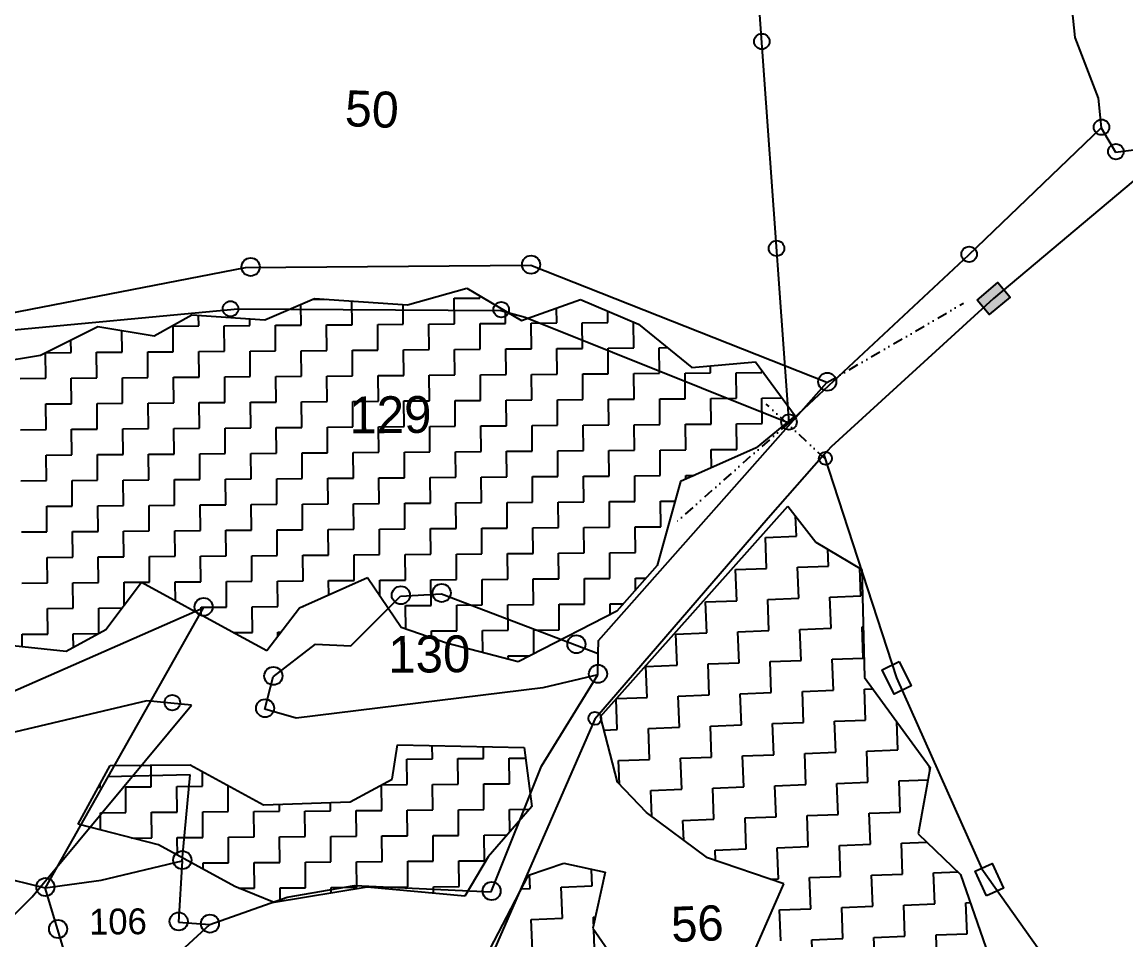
# Model space of a CAD drawing. Header units: metres. Extents: x 291285 to 296393, y 1982985 to 1990470.
# Drawn here: x 291819 to 292366, y 1987202 to 1987657 of the extents above; entities that cross this region are included whole.
import ezdxf

# ---------------------------------------------------------------- set-up
doc = ezdxf.new("R2010")
doc.units = ezdxf.units.M
doc.linetypes.add('DIVIDE', pattern=[1.25, 0.5, -0.25, 0, -0.25, 0, -0.25])
for name, color, linetype in [('POLY_HATCH', 12, 'Continuous'), ('POLY_PARCEL', 6, 'Continuous'), ('SYM_STONE', 1, 'Continuous'), ('TEXT_PARCEL', 7, 'Continuous'), ('V_BOUND_LINE', 7, 'Continuous'), ('V_DIVIDE_LINE', 7, 'DIVIDE')]:
    doc.layers.add(name, color=color, linetype=linetype)
doc.styles.add('TEXT_MAP', font='')
doc.styles.get('TEXT_MAP').set_extended_font_data('Kruti Dev 050')

msp = doc.modelspace()

# ---------------------------------------------------------------- hatches: boundary and pattern name
msp.add_hatch(color=256).paths.add_polyline_path([(292308.87, 1987520.99), (292302.86, 1987528.14), (292292.53, 1987519.45), (292298.54, 1987512.3)])

# ---------------------------------------------------------------- linework, layer by layer
for points in [[(292292.53, 1987519.45), (292302.86, 1987528.14), (292308.87, 1987520.99), (292298.54, 1987512.3)], [(292253.82, 1987340.39), (292259.82, 1987328.29), (292251.46, 1987324.14), (292245.46, 1987336.23)], [(292297.2, 1987224.07), (292291.51, 1987236.31), (292299.98, 1987240.25), (292305.67, 1987228.01)]]:
    msp.add_lwpolyline(points, close=True)
at = {"layer": 'POLY_HATCH'}
for p, q in [((292010.19, 1987517.22), (292039.47, 1987525.46)), ((292039.47, 1987525.46), (292066.66, 1987509.3)), ((291939.36, 1987509.79), (291964.05, 1987520.27)), ((291964.05, 1987520.27), (292010.19, 1987517.22)), ((292066.66, 1987509.3), (292095.92, 1987519.83)), ((292095.92, 1987519.83), (292124.6, 1987507.49)), ((291884.54, 1987501.72), (291903.13, 1987512.16)), ((291903.13, 1987512.16), (291939.36, 1987509.79)), ((291828.21, 1987492.12), (291856.68, 1987506.44)), ((291856.68, 1987506.44), (291884.54, 1987501.72)), ((292124.6, 1987507.49), (292151.08, 1987486)), ((291795.1, 1987486.9), (291828.21, 1987492.12)), ((292151.08, 1987486), (292182.69, 1987488.92)), ((292182.69, 1987488.92), (292202.35, 1987462.05)), ((292202.35, 1987462.05), (292183.04, 1987446.27)), ((292183.04, 1987446.27), (292145.44, 1987429.59)), ((292145.44, 1987429.59), (292133.97, 1987387.98)), ((292105.79, 1987312.97), (292198.75, 1987417.34)), ((292198.75, 1987417.34), (292212.54, 1987399.54)), ((292212.54, 1987399.54), (292235.33, 1987386.01)), ((292133.97, 1987387.98), (292113.95, 1987365.35)), ((292235.33, 1987386.01), (292236.73, 1987332.39)), ((291878.3, 1987379.42), (291860.58, 1987356.05)), ((291923.09, 1987355.03), (291878.3, 1987379.42)), ((291990.33, 1987381.86), (291956.53, 1987366.73)), ((292006.92, 1987357.24), (291990.33, 1987381.86)), ((291956.53, 1987366.73), (291940.32, 1987345.65)), ((292113.95, 1987365.35), (292064.99, 1987340.2)), ((291860.58, 1987356.05), (291840.85, 1987345.22)), ((292029.47, 1987349.43), (292006.92, 1987357.24)), ((291940.32, 1987345.65), (291923.09, 1987355.03)), ((291840.85, 1987345.22), (291808.04, 1987348.76)), ((292064.99, 1987340.2), (292029.47, 1987349.43)), ((292236.73, 1987332.39), (292269.23, 1987287.81)), ((292114.24, 1987280.56), (292105.79, 1987312.97)), ((292002.6, 1987281.91), (292005.12, 1987299.06)), ((292005.12, 1987299.06), (292068.02, 1987297.67)), ((292068.02, 1987297.67), (292071.69, 1987268.38)), ((291846.9, 1987259.69), (291862.67, 1987288.76)), ((291862.67, 1987288.76), (291902.3, 1987289.08)), ((291902.3, 1987289.08), (291938.67, 1987269.2)), ((292269.23, 1987287.81), (292263.29, 1987254.85)), ((291981.73, 1987270.69), (292002.6, 1987281.91)), ((292128.58, 1987265.4), (292114.24, 1987280.56)), ((291938.67, 1987269.2), (291981.73, 1987270.69)), ((292071.69, 1987268.38), (292050.17, 1987243.45)), ((292158.92, 1987242.99), (292128.58, 1987265.4)), ((291886.62, 1987249.35), (291846.9, 1987259.69)), ((292263.29, 1987254.85), (292284.37, 1987234.71)), ((291924.52, 1987228.71), (291886.62, 1987249.35)), ((292050.17, 1987243.45), (292038.51, 1987223.93)), ((292196.76, 1987230.04), (292158.92, 1987242.99)), ((292070.16, 1987234.35), (292087.62, 1987240.26)), ((292087.62, 1987240.26), (292108.1, 1987235.81)), ((292108.1, 1987235.81), (292101.95, 1987208.08)), ((292046.35, 1987188.92), (292070.16, 1987234.35)), ((292176.88, 1987184.76), (292196.76, 1987230.04)), ((292284.37, 1987234.71), (292296.89, 1987198.53)), ((291944.02, 1987220.87), (291924.52, 1987228.71)), ((291990.07, 1987228.49), (291944.02, 1987220.87)), ((292038.51, 1987223.93), (291990.07, 1987228.49)), ((292101.95, 1987208.08), (292120.67, 1987181.3))]:
    msp.add_line(p, q, dxfattribs=at)
at = {"layer": 'POLY_HATCH', "linetype": 'Continuous'}
for p, q in [((291963.01, 1987519.83), (291969.85, 1987519.89)), ((292033.3, 1987520.41), (292045.98, 1987520.51)), ((292033.4, 1987507.73), (292033.3, 1987520.41)), ((292045.98, 1987520.51), (292045.97, 1987521.59)), ((291957.33, 1987507.1), (291957.24, 1987517.38)), ((291982.68, 1987507.31), (291982.59, 1987519.04)), ((292008.04, 1987507.52), (292007.96, 1987517.37)), ((292058.76, 1987507.93), (292058.71, 1987514.02)), ((292084.12, 1987508.14), (292084.06, 1987515.56)), ((292109.48, 1987508.35), (292109.43, 1987514.01)), ((291906.61, 1987506.69), (291906.56, 1987511.93)), ((291931.97, 1987506.9), (291931.94, 1987510.27)), ((292122.16, 1987508.45), (292122.37, 1987508.45)), ((292122.26, 1987495.77), (292122.16, 1987508.45)), ((291868.67, 1987493.7), (291868.58, 1987504.43)), ((291893.93, 1987506.59), (291906.61, 1987506.69)), ((291894.03, 1987493.91), (291893.93, 1987506.59)), ((291919.29, 1987506.79), (291931.97, 1987506.9)), ((291919.39, 1987494.11), (291919.29, 1987506.79)), ((291944.65, 1987507), (291957.33, 1987507.1)), ((291944.75, 1987494.32), (291944.65, 1987507)), ((291970.01, 1987507.21), (291982.68, 1987507.31)), ((291970.11, 1987494.53), (291970.01, 1987507.21)), ((291995.36, 1987507.41), (292008.04, 1987507.52)), ((291995.47, 1987494.74), (291995.36, 1987507.41)), ((292020.72, 1987507.62), (292033.4, 1987507.73)), ((292020.83, 1987494.94), (292020.72, 1987507.62)), ((292046.08, 1987507.83), (292058.76, 1987507.93)), ((292046.19, 1987495.15), (292046.08, 1987507.83)), ((292071.44, 1987508.04), (292084.12, 1987508.14)), ((292071.55, 1987495.36), (292071.44, 1987508.04)), ((292096.8, 1987508.24), (292109.48, 1987508.35)), ((292096.9, 1987495.56), (292096.8, 1987508.24)), ((291843.31, 1987493.49), (291843.26, 1987499.69)), ((291830.74, 1987480.71), (291830.63, 1987493.34)), ((291830.73, 1987493.39), (291843.31, 1987493.49)), ((291855.99, 1987493.6), (291868.67, 1987493.7)), ((291856.1, 1987480.92), (291855.99, 1987493.6)), ((291881.35, 1987493.8), (291894.03, 1987493.91)), ((291881.46, 1987481.12), (291881.35, 1987493.8)), ((291906.71, 1987494.01), (291919.39, 1987494.11)), ((291906.81, 1987481.33), (291906.71, 1987494.01)), ((291932.07, 1987494.22), (291944.75, 1987494.32)), ((291932.17, 1987481.54), (291932.07, 1987494.22)), ((291957.43, 1987494.42), (291970.11, 1987494.53)), ((291957.53, 1987481.74), (291957.43, 1987494.42)), ((291982.79, 1987494.63), (291995.47, 1987494.74)), ((291982.89, 1987481.95), (291982.79, 1987494.63)), ((292008.15, 1987494.84), (292020.83, 1987494.94)), ((292008.25, 1987482.16), (292008.15, 1987494.84)), ((292033.51, 1987495.05), (292046.19, 1987495.15)), ((292033.61, 1987482.37), (292033.51, 1987495.05)), ((292058.87, 1987495.25), (292071.55, 1987495.36)), ((292058.97, 1987482.57), (292058.87, 1987495.25)), ((292084.23, 1987495.46), (292096.9, 1987495.56)), ((292084.33, 1987482.78), (292084.23, 1987495.46)), ((292109.58, 1987495.67), (292122.26, 1987495.77)), ((292109.69, 1987482.99), (292109.58, 1987495.67)), ((292134.94, 1987495.88), (292138.87, 1987495.91)), ((292135.05, 1987483.2), (292134.94, 1987495.88)), ((292160.41, 1987483.4), (292160.38, 1987486.86)), ((291868.78, 1987481.02), (291881.46, 1987481.12)), ((291894.14, 1987481.23), (291906.81, 1987481.33)), ((291894.24, 1987468.55), (291894.14, 1987481.23)), ((291919.49, 1987481.43), (291932.17, 1987481.54)), ((291919.6, 1987468.75), (291919.49, 1987481.43)), ((291944.85, 1987481.64), (291957.53, 1987481.74)), ((291944.96, 1987468.96), (291944.85, 1987481.64)), ((291970.21, 1987481.85), (291982.89, 1987481.95)), ((291970.32, 1987469.17), (291970.21, 1987481.85)), ((291995.57, 1987482.06), (292008.25, 1987482.16)), ((291995.68, 1987469.38), (291995.57, 1987482.06)), ((292020.93, 1987482.26), (292033.61, 1987482.37)), ((292021.03, 1987469.58), (292020.93, 1987482.26)), ((292046.29, 1987482.47), (292058.97, 1987482.57)), ((292046.39, 1987469.79), (292046.29, 1987482.47)), ((292071.65, 1987482.68), (292084.33, 1987482.78)), ((292071.75, 1987470), (292071.65, 1987482.68)), ((292097.01, 1987482.88), (292109.69, 1987482.99)), ((292097.11, 1987470.21), (292097.01, 1987482.88)), ((292122.37, 1987483.09), (292135.05, 1987483.2)), ((292122.47, 1987470.41), (292122.37, 1987483.09)), ((292147.73, 1987483.3), (292160.41, 1987483.4)), ((292147.83, 1987470.62), (292147.73, 1987483.3)), ((292173.09, 1987483.51), (292185.77, 1987483.61)), ((292173.19, 1987470.83), (292173.09, 1987483.51)), ((292185.77, 1987483.61), (292185.76, 1987484.73)), ((291818.06, 1987480.61), (291830.74, 1987480.71)), ((291843.42, 1987480.81), (291856.1, 1987480.92)), ((291843.52, 1987468.13), (291843.42, 1987480.81)), ((291868.88, 1987468.34), (291868.78, 1987481.02)), ((292084.43, 1987470.1), (292097.11, 1987470.21)), ((292109.79, 1987470.31), (292122.47, 1987470.41)), ((292109.9, 1987457.63), (292109.79, 1987470.31)), ((292135.15, 1987470.52), (292147.83, 1987470.62)), ((292135.25, 1987457.84), (292135.15, 1987470.52)), ((292160.51, 1987470.72), (292173.19, 1987470.83)), ((292160.61, 1987458.04), (292160.51, 1987470.72)), ((292185.87, 1987470.93), (292195.79, 1987471.01)), ((292185.97, 1987458.25), (292185.87, 1987470.93)), ((291830.84, 1987468.03), (291843.52, 1987468.13)), ((291830.94, 1987455.35), (291830.84, 1987468.03)), ((291856.2, 1987468.24), (291868.88, 1987468.34)), ((291856.3, 1987455.56), (291856.2, 1987468.24)), ((291881.56, 1987468.44), (291894.24, 1987468.55)), ((291881.66, 1987455.76), (291881.56, 1987468.44)), ((291906.92, 1987468.65), (291919.6, 1987468.75)), ((291907.02, 1987455.97), (291906.92, 1987468.65)), ((291932.28, 1987468.86), (291944.96, 1987468.96)), ((291932.38, 1987456.18), (291932.28, 1987468.86)), ((291957.64, 1987469.07), (291970.32, 1987469.17)), ((291957.74, 1987456.39), (291957.64, 1987469.07)), ((291983, 1987469.27), (291995.68, 1987469.38)), ((291983.1, 1987456.59), (291983, 1987469.27)), ((292008.35, 1987469.48), (292021.03, 1987469.58)), ((292008.46, 1987456.8), (292008.35, 1987469.48)), ((292033.71, 1987469.69), (292046.39, 1987469.79)), ((292033.82, 1987457.01), (292033.71, 1987469.69)), ((292059.07, 1987469.89), (292071.75, 1987470)), ((292059.18, 1987457.21), (292059.07, 1987469.89)), ((292084.54, 1987457.42), (292084.43, 1987470.1)), ((291818.27, 1987455.25), (291830.94, 1987455.35)), ((291843.62, 1987455.45), (291856.3, 1987455.56)), ((291843.73, 1987442.77), (291843.62, 1987455.45)), ((291868.98, 1987455.66), (291881.66, 1987455.76)), ((291869.09, 1987442.98), (291868.98, 1987455.66)), ((291894.34, 1987455.87), (291907.02, 1987455.97)), ((291894.45, 1987443.19), (291894.34, 1987455.87)), ((291919.7, 1987456.07), (291932.38, 1987456.18)), ((291919.81, 1987443.4), (291919.7, 1987456.07)), ((291945.06, 1987456.28), (291957.74, 1987456.39)), ((291945.16, 1987443.6), (291945.06, 1987456.28)), ((291970.42, 1987456.49), (291983.1, 1987456.59)), ((291970.52, 1987443.81), (291970.42, 1987456.49)), ((291995.78, 1987456.7), (292008.46, 1987456.8)), ((291995.88, 1987444.02), (291995.78, 1987456.7)), ((292021.14, 1987456.9), (292033.82, 1987457.01)), ((292021.24, 1987444.22), (292021.14, 1987456.9)), ((292046.5, 1987457.11), (292059.18, 1987457.21)), ((292046.6, 1987444.43), (292046.5, 1987457.11)), ((292071.86, 1987457.32), (292084.54, 1987457.42)), ((292071.96, 1987444.64), (292071.86, 1987457.32)), ((292097.22, 1987457.53), (292109.9, 1987457.63)), ((292097.32, 1987444.85), (292097.22, 1987457.53)), ((292122.57, 1987457.73), (292135.25, 1987457.84)), ((292122.68, 1987445.05), (292122.57, 1987457.73)), ((292147.93, 1987457.94), (292160.61, 1987458.04)), ((292148.04, 1987445.26), (292147.93, 1987457.94)), ((292173.29, 1987458.15), (292185.97, 1987458.25)), ((292173.4, 1987445.47), (292173.29, 1987458.15)), ((291831.05, 1987442.67), (291843.73, 1987442.77)), ((291856.41, 1987442.88), (291869.09, 1987442.98)), ((291856.51, 1987430.2), (291856.41, 1987442.88)), ((291881.77, 1987443.08), (291894.45, 1987443.19)), ((291881.87, 1987430.41), (291881.77, 1987443.08)), ((291907.13, 1987443.29), (291919.81, 1987443.4)), ((291907.23, 1987430.61), (291907.13, 1987443.29)), ((291932.48, 1987443.5), (291945.16, 1987443.6)), ((291932.59, 1987430.82), (291932.48, 1987443.5)), ((291957.84, 1987443.71), (291970.52, 1987443.81)), ((291957.95, 1987431.03), (291957.84, 1987443.71)), ((291983.2, 1987443.91), (291995.88, 1987444.02)), ((291983.31, 1987431.23), (291983.2, 1987443.91)), ((292008.56, 1987444.12), (292021.24, 1987444.22)), ((292008.67, 1987431.44), (292008.56, 1987444.12)), ((292033.92, 1987444.33), (292046.6, 1987444.43)), ((292034.02, 1987431.65), (292033.92, 1987444.33)), ((292059.28, 1987444.54), (292071.96, 1987444.64)), ((292059.38, 1987431.86), (292059.28, 1987444.54)), ((292084.64, 1987444.74), (292097.32, 1987444.85)), ((292084.74, 1987432.06), (292084.64, 1987444.74)), ((292110, 1987444.95), (292122.68, 1987445.05)), ((292110.1, 1987432.27), (292110, 1987444.95)), ((292135.36, 1987445.16), (292148.04, 1987445.26)), ((292135.46, 1987432.48), (292135.36, 1987445.16)), ((292160.72, 1987445.36), (292173.4, 1987445.47)), ((292160.79, 1987436.4), (292160.72, 1987445.36)), ((291831.15, 1987429.99), (291831.05, 1987442.67)), ((292046.7, 1987431.75), (292059.38, 1987431.86)), ((292072.06, 1987431.96), (292084.74, 1987432.06)), ((292072.17, 1987419.28), (292072.06, 1987431.96)), ((292097.42, 1987432.17), (292110.1, 1987432.27)), ((292097.53, 1987419.49), (292097.42, 1987432.17)), ((292122.78, 1987432.37), (292135.46, 1987432.48)), ((292122.89, 1987419.69), (292122.78, 1987432.37)), ((292148.14, 1987432.58), (292152.26, 1987432.61)), ((292148.16, 1987430.79), (292148.14, 1987432.58)), ((291818.47, 1987429.89), (291831.15, 1987429.99)), ((291843.83, 1987430.09), (291856.51, 1987430.2)), ((291843.94, 1987417.41), (291843.83, 1987430.09)), ((291869.19, 1987430.3), (291881.87, 1987430.41)), ((291869.29, 1987417.62), (291869.19, 1987430.3)), ((291894.55, 1987430.51), (291907.23, 1987430.61)), ((291894.65, 1987417.83), (291894.55, 1987430.51)), ((291919.91, 1987430.72), (291932.59, 1987430.82)), ((291920.01, 1987418.04), (291919.91, 1987430.72)), ((291945.27, 1987430.92), (291957.95, 1987431.03)), ((291945.37, 1987418.24), (291945.27, 1987430.92)), ((291970.63, 1987431.13), (291983.31, 1987431.23)), ((291970.73, 1987418.45), (291970.63, 1987431.13)), ((291995.99, 1987431.34), (292008.67, 1987431.44)), ((291996.09, 1987418.66), (291995.99, 1987431.34)), ((292021.35, 1987431.54), (292034.02, 1987431.65)), ((292021.45, 1987418.87), (292021.35, 1987431.54)), ((292046.81, 1987419.07), (292046.7, 1987431.75)), ((291831.26, 1987417.31), (291843.94, 1987417.41)), ((291831.36, 1987404.63), (291831.26, 1987417.31)), ((291856.61, 1987417.52), (291869.29, 1987417.62)), ((291856.72, 1987404.84), (291856.61, 1987417.52)), ((291881.97, 1987417.73), (291894.65, 1987417.83)), ((291882.08, 1987405.05), (291881.97, 1987417.73)), ((291907.33, 1987417.93), (291920.01, 1987418.04)), ((291907.44, 1987405.25), (291907.33, 1987417.93)), ((291932.69, 1987418.14), (291945.37, 1987418.24)), ((291932.8, 1987405.46), (291932.69, 1987418.14)), ((291958.05, 1987418.35), (291970.73, 1987418.45)), ((291958.15, 1987405.67), (291958.05, 1987418.35)), ((291983.41, 1987418.55), (291996.09, 1987418.66)), ((291983.51, 1987405.87), (291983.41, 1987418.55)), ((292008.77, 1987418.76), (292021.45, 1987418.87)), ((292008.87, 1987406.08), (292008.77, 1987418.76)), ((292034.13, 1987418.97), (292046.81, 1987419.07)), ((292034.23, 1987406.29), (292034.13, 1987418.97)), ((292059.49, 1987419.18), (292072.17, 1987419.28)), ((292059.59, 1987406.5), (292059.49, 1987419.18)), ((292084.85, 1987419.38), (292097.53, 1987419.49)), ((292084.95, 1987406.7), (292084.85, 1987419.38)), ((292110.21, 1987419.59), (292122.89, 1987419.69)), ((292110.31, 1987406.91), (292110.21, 1987419.59)), ((292135.57, 1987419.8), (292142.76, 1987419.86)), ((292135.67, 1987407.12), (292135.57, 1987419.8)), ((292202.93, 1987402.42), (292202.55, 1987412.44)), ((291818.68, 1987404.53), (291831.36, 1987404.63)), ((291844.04, 1987404.74), (291856.72, 1987404.84)), ((291844.14, 1987392.06), (291844.04, 1987404.74)), ((291869.4, 1987404.94), (291882.08, 1987405.05)), ((291869.5, 1987392.26), (291869.4, 1987404.94)), ((291894.76, 1987405.15), (291907.44, 1987405.25)), ((291894.86, 1987392.47), (291894.76, 1987405.15)), ((291920.12, 1987405.36), (291932.8, 1987405.46)), ((291920.22, 1987392.68), (291920.12, 1987405.36)), ((291945.48, 1987405.56), (291958.15, 1987405.67)), ((291945.58, 1987392.88), (291945.48, 1987405.56)), ((291970.83, 1987405.77), (291983.51, 1987405.87)), ((291970.94, 1987393.09), (291970.83, 1987405.77)), ((291996.19, 1987405.98), (292008.87, 1987406.08)), ((291996.3, 1987393.3), (291996.19, 1987405.98)), ((292021.55, 1987406.19), (292034.23, 1987406.29)), ((292021.66, 1987393.51), (292021.55, 1987406.19)), ((292046.91, 1987406.39), (292059.59, 1987406.5)), ((292047.02, 1987393.71), (292046.91, 1987406.39)), ((292072.27, 1987406.6), (292084.95, 1987406.7)), ((292072.37, 1987393.92), (292072.27, 1987406.6)), ((292097.63, 1987406.81), (292110.31, 1987406.91)), ((292097.73, 1987394.13), (292097.63, 1987406.81)), ((292122.99, 1987407.01), (292135.67, 1987407.12)), ((292123.09, 1987394.34), (292122.99, 1987407.01)), ((292187.54, 1987401.83), (292202.93, 1987402.42)), ((292188.13, 1987386.44), (292187.54, 1987401.83)), ((292008.98, 1987393.4), (292021.66, 1987393.51)), ((292034.34, 1987393.61), (292047.02, 1987393.71)), ((292034.44, 1987380.93), (292034.34, 1987393.61)), ((292059.69, 1987393.82), (292072.37, 1987393.92)), ((292059.8, 1987381.14), (292059.69, 1987393.82)), ((292085.05, 1987394.02), (292097.73, 1987394.13)), ((292085.16, 1987381.34), (292085.05, 1987394.02)), ((292110.41, 1987394.23), (292123.09, 1987394.34)), ((292110.52, 1987381.55), (292110.41, 1987394.23)), ((292218.91, 1987387.62), (292218.59, 1987395.95)), ((291831.46, 1987391.95), (291844.14, 1987392.06)), ((291831.57, 1987379.27), (291831.46, 1987391.95)), ((291856.82, 1987392.16), (291869.5, 1987392.26)), ((291856.93, 1987379.48), (291856.82, 1987392.16)), ((291882.18, 1987392.37), (291894.86, 1987392.47)), ((291882.28, 1987379.69), (291882.18, 1987392.37)), ((291907.54, 1987392.57), (291920.22, 1987392.68)), ((291907.64, 1987379.89), (291907.54, 1987392.57)), ((291932.9, 1987392.78), (291945.58, 1987392.88)), ((291933, 1987380.1), (291932.9, 1987392.78)), ((291958.26, 1987392.99), (291970.94, 1987393.09)), ((291958.36, 1987380.31), (291958.26, 1987392.99)), ((291983.62, 1987393.2), (291996.3, 1987393.3)), ((291983.72, 1987380.52), (291983.62, 1987393.2)), ((292009.08, 1987380.72), (292008.98, 1987393.4)), ((292172.75, 1987385.85), (292188.13, 1987386.44)), ((292173.34, 1987370.46), (292172.75, 1987385.85)), ((292203.52, 1987387.03), (292218.91, 1987387.62)), ((292204.11, 1987371.64), (292203.52, 1987387.03)), ((292234.89, 1987372.82), (292234.36, 1987386.59)), ((291818.89, 1987379.17), (291831.57, 1987379.27)), ((291844.25, 1987379.38), (291856.93, 1987379.48)), ((291844.35, 1987366.7), (291844.25, 1987379.38)), ((291869.61, 1987379.58), (291882.28, 1987379.69)), ((291869.7, 1987368.08), (291869.61, 1987379.58)), ((291894.96, 1987379.79), (291907.64, 1987379.89)), ((291895.04, 1987370.31), (291894.96, 1987379.79)), ((291920.32, 1987380), (291933, 1987380.1)), ((291920.43, 1987367.32), (291920.32, 1987380)), ((291945.68, 1987380.2), (291958.36, 1987380.31)), ((291945.79, 1987367.53), (291945.68, 1987380.2)), ((291971.04, 1987380.41), (291983.72, 1987380.52)), ((291971.1, 1987373.25), (291971.04, 1987380.41)), ((291996.4, 1987380.62), (292009.08, 1987380.72)), ((291996.46, 1987372.76), (291996.4, 1987380.62)), ((292021.76, 1987380.83), (292034.44, 1987380.93)), ((292021.86, 1987368.15), (292021.76, 1987380.83)), ((292047.12, 1987381.03), (292059.8, 1987381.14)), ((292047.22, 1987368.35), (292047.12, 1987381.03)), ((292072.48, 1987381.24), (292085.16, 1987381.34)), ((292072.58, 1987368.56), (292072.48, 1987381.24)), ((292097.84, 1987381.45), (292110.52, 1987381.55)), ((292097.94, 1987368.77), (292097.84, 1987381.45)), ((292123.2, 1987381.66), (292128.41, 1987381.7)), ((292123.24, 1987375.86), (292123.2, 1987381.66)), ((292188.72, 1987371.05), (292204.11, 1987371.64)), ((292219.5, 1987372.23), (292234.89, 1987372.82)), ((292220.09, 1987356.84), (292219.5, 1987372.23)), ((291831.67, 1987366.59), (291844.35, 1987366.7)), ((291831.77, 1987353.91), (291831.67, 1987366.59)), ((291857.03, 1987366.8), (291868.8, 1987366.9)), ((291857.13, 1987354.16), (291857.03, 1987366.8)), ((291907.75, 1987367.21), (291920.43, 1987367.32)), ((291907.78, 1987363.37), (291907.75, 1987367.21)), ((291933.11, 1987367.42), (291945.79, 1987367.53)), ((291933.21, 1987354.74), (291933.11, 1987367.42)), ((291958.47, 1987367.63), (291958.54, 1987367.63)), ((291958.47, 1987367.6), (291958.47, 1987367.63)), ((292009.18, 1987368.04), (292021.86, 1987368.15)), ((292009.28, 1987356.42), (292009.18, 1987368.04)), ((292034.54, 1987368.25), (292047.22, 1987368.35)), ((292034.65, 1987355.57), (292034.54, 1987368.25)), ((292059.9, 1987368.46), (292072.58, 1987368.56)), ((292060.01, 1987355.78), (292059.9, 1987368.46)), ((292085.26, 1987368.67), (292097.94, 1987368.77)), ((292085.36, 1987355.99), (292085.26, 1987368.67)), ((292110.62, 1987368.87), (292117.11, 1987368.93)), ((292110.66, 1987363.66), (292110.62, 1987368.87)), ((292157.95, 1987369.87), (292173.34, 1987370.46)), ((292158.54, 1987354.48), (292157.95, 1987369.87)), ((292189.31, 1987355.66), (292188.72, 1987371.05)), ((292021.97, 1987355.47), (292034.65, 1987355.57)), ((292022, 1987352.02), (292021.97, 1987355.47)), ((292047.33, 1987355.67), (292060.01, 1987355.78)), ((292047.42, 1987344.76), (292047.33, 1987355.67)), ((292072.69, 1987355.88), (292085.36, 1987355.99)), ((292072.78, 1987344.2), (292072.69, 1987355.88)), ((292173.92, 1987355.07), (292189.31, 1987355.66)), ((292204.7, 1987356.25), (292220.09, 1987356.84)), ((292205.29, 1987340.87), (292204.7, 1987356.25)), ((292235.48, 1987357.43), (292236.08, 1987357.46)), ((292236.07, 1987342.04), (292235.48, 1987357.43)), ((291819.09, 1987353.81), (291831.77, 1987353.91)), ((291819.15, 1987347.56), (291819.09, 1987353.81)), ((291844.45, 1987354.02), (291857.07, 1987354.12)), ((291844.51, 1987347.23), (291844.45, 1987354.02)), ((291923.77, 1987354.66), (291933.21, 1987354.74)), ((291945.89, 1987354.85), (291947.4, 1987354.86)), ((291945.91, 1987352.92), (291945.89, 1987354.85)), ((292143.15, 1987353.89), (292158.54, 1987354.48)), ((292143.74, 1987338.51), (292143.15, 1987353.89)), ((292174.51, 1987339.69), (292173.92, 1987355.07)), ((292060.11, 1987343.1), (292070.81, 1987343.19)), ((292060.12, 1987341.46), (292060.11, 1987343.1)), ((292159.13, 1987339.1), (292174.51, 1987339.69)), ((292159.72, 1987323.71), (292159.13, 1987339.1)), ((292189.9, 1987340.28), (292205.29, 1987340.87)), ((292190.49, 1987324.89), (292189.9, 1987340.28)), ((292220.68, 1987341.45), (292236.07, 1987342.04)), ((292221.27, 1987326.07), (292220.68, 1987341.45)), ((292128.35, 1987337.92), (292143.74, 1987338.51)), ((292128.94, 1987322.53), (292128.35, 1987337.92)), ((292113.79, 1987321.95), (292128.94, 1987322.53)), ((292144.33, 1987323.12), (292159.72, 1987323.71)), ((292144.92, 1987307.73), (292144.33, 1987323.12)), ((292175.1, 1987324.3), (292190.49, 1987324.89)), ((292175.69, 1987308.91), (292175.1, 1987324.3)), ((292205.88, 1987325.48), (292221.27, 1987326.07)), ((292206.47, 1987310.09), (292205.88, 1987325.48)), ((292236.66, 1987326.66), (292240.79, 1987326.82)), ((292237.25, 1987311.27), (292236.66, 1987326.66)), ((292114.14, 1987306.55), (292113.56, 1987321.69)), ((292107.53, 1987306.3), (292114.14, 1987306.55)), ((292129.53, 1987307.14), (292144.92, 1987307.73)), ((292130.12, 1987291.75), (292129.53, 1987307.14)), ((292160.31, 1987308.32), (292175.69, 1987308.91)), ((292160.9, 1987292.93), (292160.31, 1987308.32)), ((292191.08, 1987309.5), (292206.47, 1987310.09)), ((292191.67, 1987294.11), (292191.08, 1987309.5)), ((292221.86, 1987310.68), (292237.25, 1987311.27)), ((292222.45, 1987295.29), (292221.86, 1987310.68)), ((292253.22, 1987296.47), (292252.69, 1987310.5)), ((292022.49, 1987292.07), (292022.43, 1987298.68)), ((292047.84, 1987292.28), (292047.8, 1987298.12)), ((292207.06, 1987294.7), (292222.45, 1987295.29)), ((292237.84, 1987295.88), (292253.22, 1987296.47)), ((292238.43, 1987280.49), (292237.84, 1987295.88)), ((292009.81, 1987291.97), (292022.49, 1987292.07)), ((292009.91, 1987279.29), (292009.81, 1987291.97)), ((292035.16, 1987292.17), (292047.84, 1987292.28)), ((292035.27, 1987279.49), (292035.16, 1987292.17)), ((292060.52, 1987292.38), (292068.68, 1987292.45)), ((292060.63, 1987279.7), (292060.52, 1987292.38)), ((292114.73, 1987291.16), (292130.12, 1987291.75)), ((292115.18, 1987279.57), (292114.73, 1987291.16)), ((292145.51, 1987292.34), (292160.9, 1987292.93)), ((292146.1, 1987276.95), (292145.51, 1987292.34)), ((292176.28, 1987293.52), (292191.67, 1987294.11)), ((292176.87, 1987278.13), (292176.28, 1987293.52)), ((292207.65, 1987279.31), (292207.06, 1987294.7)), ((291883.11, 1987278.25), (291883.03, 1987288.93)), ((291908.47, 1987278.46), (291908.41, 1987285.74)), ((292269.01, 1987286.61), (292268.95, 1987288.19)), ((291857.75, 1987278.04), (291857.74, 1987279.68)), ((291997.33, 1987266.5), (291997.23, 1987279.02)), ((291997.53, 1987279.19), (292009.91, 1987279.29)), ((292022.59, 1987279.39), (292035.27, 1987279.49)), ((292022.69, 1987266.71), (292022.59, 1987279.39)), ((292047.95, 1987279.6), (292060.63, 1987279.7)), ((292048.05, 1987266.92), (292047.95, 1987279.6)), ((292192.26, 1987278.72), (292207.65, 1987279.31)), ((292192.85, 1987263.34), (292192.26, 1987278.72)), ((292223.04, 1987279.9), (292238.43, 1987280.49)), ((292223.63, 1987264.52), (292223.04, 1987279.9)), ((292253.81, 1987281.08), (292268.12, 1987281.63)), ((292254.4, 1987265.69), (292253.81, 1987281.08)), ((291856.85, 1987278.04), (291857.75, 1987278.04)), ((291870.43, 1987278.15), (291883.11, 1987278.25)), ((291870.54, 1987265.47), (291870.43, 1987278.15)), ((291895.79, 1987278.35), (291908.47, 1987278.46)), ((291895.9, 1987265.67), (291895.79, 1987278.35)), ((291921.15, 1987278.56), (291921.54, 1987278.56)), ((291921.26, 1987265.88), (291921.15, 1987278.56)), ((292130.71, 1987276.36), (292146.1, 1987276.95)), ((292131.2, 1987263.46), (292130.71, 1987276.36)), ((292161.49, 1987277.54), (292176.87, 1987278.13)), ((292162.08, 1987262.16), (292161.49, 1987277.54)), ((291946.62, 1987266.09), (291946.59, 1987269.47)), ((291971.97, 1987266.3), (291971.94, 1987270.35)), ((291857.86, 1987265.36), (291870.54, 1987265.47)), ((291857.93, 1987256.82), (291857.86, 1987265.36)), ((291883.22, 1987265.57), (291895.9, 1987265.67)), ((291883.32, 1987252.89), (291883.22, 1987265.57)), ((291908.58, 1987265.78), (291921.26, 1987265.88)), ((291908.68, 1987253.1), (291908.58, 1987265.78)), ((291933.94, 1987265.99), (291946.62, 1987266.09)), ((291934.04, 1987253.31), (291933.94, 1987265.99)), ((291959.29, 1987266.19), (291971.97, 1987266.3)), ((291959.4, 1987253.51), (291959.29, 1987266.19)), ((291984.65, 1987266.4), (291997.33, 1987266.5)), ((291984.76, 1987253.72), (291984.65, 1987266.4)), ((292010.01, 1987266.61), (292022.69, 1987266.71)), ((292010.12, 1987253.93), (292010.01, 1987266.61)), ((292035.37, 1987266.81), (292048.05, 1987266.92)), ((292035.48, 1987254.13), (292035.37, 1987266.81)), ((292060.73, 1987267.02), (292070.59, 1987267.1)), ((292060.82, 1987255.79), (292060.73, 1987267.02)), ((292177.46, 1987262.75), (292192.85, 1987263.34)), ((292178.05, 1987247.36), (292177.46, 1987262.75)), ((292208.24, 1987263.93), (292223.63, 1987264.52)), ((292208.83, 1987248.54), (292208.24, 1987263.93)), ((292239.02, 1987265.1), (292254.4, 1987265.69)), ((292239.6, 1987249.72), (292239.02, 1987265.1)), ((292146.69, 1987261.57), (292162.08, 1987262.16)), ((292147.06, 1987251.75), (292146.69, 1987261.57)), ((291873.32, 1987252.81), (291883.32, 1987252.89)), ((291896, 1987252.99), (291908.68, 1987253.1)), ((291896.07, 1987244.2), (291896, 1987252.99)), ((291921.36, 1987253.2), (291934.04, 1987253.31)), ((291921.46, 1987240.52), (291921.36, 1987253.2)), ((291946.72, 1987253.41), (291959.4, 1987253.51)), ((291946.82, 1987240.73), (291946.72, 1987253.41)), ((291972.08, 1987253.62), (291984.76, 1987253.72)), ((291972.18, 1987240.94), (291972.08, 1987253.62)), ((291997.44, 1987253.82), (292010.12, 1987253.93)), ((291997.54, 1987241.14), (291997.44, 1987253.82)), ((292022.8, 1987254.03), (292035.48, 1987254.13)), ((292022.9, 1987241.35), (292022.8, 1987254.03)), ((292048.16, 1987254.24), (292059.56, 1987254.33)), ((292048.26, 1987241.56), (292048.16, 1987254.24)), ((292162.67, 1987246.77), (292178.05, 1987247.36)), ((292162.86, 1987241.64), (292162.67, 1987246.77)), ((292193.44, 1987247.95), (292208.83, 1987248.54)), ((292194.03, 1987232.56), (292193.44, 1987247.95)), ((292224.22, 1987249.13), (292239.6, 1987249.72)), ((292224.81, 1987233.74), (292224.22, 1987249.13)), ((292254.99, 1987250.31), (292267.53, 1987250.79)), ((292255.58, 1987234.92), (292254.99, 1987250.31)), ((291908.78, 1987240.42), (291921.46, 1987240.52)), ((291908.81, 1987237.27), (291908.78, 1987240.42)), ((291934.14, 1987240.63), (291946.82, 1987240.73)), ((291934.25, 1987227.95), (291934.14, 1987240.63)), ((291959.5, 1987240.83), (291972.18, 1987240.94)), ((291959.61, 1987228.15), (291959.5, 1987240.83)), ((291984.86, 1987241.04), (291997.54, 1987241.14)), ((291984.96, 1987228.36), (291984.86, 1987241.04)), ((292010.22, 1987241.25), (292022.9, 1987241.35)), ((292010.32, 1987228.57), (292010.22, 1987241.25)), ((292035.58, 1987241.45), (292048.26, 1987241.56)), ((292035.68, 1987228.78), (292035.58, 1987241.45)), ((292101.7, 1987229.02), (292101.39, 1987237.27)), ((292240.19, 1987234.33), (292255.58, 1987234.92)), ((292270.97, 1987235.51), (292283.04, 1987235.97)), ((292271.56, 1987220.12), (292270.97, 1987235.51)), ((292070.93, 1987227.84), (292070.67, 1987234.53)), ((292189.86, 1987232.4), (292194.03, 1987232.56)), ((292209.42, 1987233.15), (292224.81, 1987233.74)), ((292210.01, 1987217.76), (292209.42, 1987233.15)), ((292240.78, 1987218.94), (292240.19, 1987234.33)), ((291926.58, 1987227.88), (291934.25, 1987227.95)), ((291946.93, 1987228.05), (291959.61, 1987228.15)), ((291946.98, 1987221.36), (291946.93, 1987228.05)), ((291972.28, 1987228.26), (291984.96, 1987228.36)), ((291972.31, 1987225.55), (291972.28, 1987228.26)), ((291997.64, 1987228.46), (292010.32, 1987228.57)), ((291997.65, 1987227.77), (291997.64, 1987228.46)), ((292023, 1987228.67), (292035.68, 1987228.78)), ((292023.03, 1987225.39), (292023, 1987228.67)), ((292066.82, 1987227.68), (292070.93, 1987227.84)), ((292086.32, 1987228.43), (292101.7, 1987229.02)), ((292086.9, 1987213.04), (292086.32, 1987228.43)), ((292225.4, 1987218.35), (292240.78, 1987218.94)), ((292256.17, 1987219.53), (292271.56, 1987220.12)), ((292256.76, 1987204.14), (292256.17, 1987219.53)), ((292286.95, 1987220.71), (292289.18, 1987220.8)), ((292287.54, 1987205.32), (292286.95, 1987220.71)), ((292071.52, 1987212.45), (292086.9, 1987213.04)), ((292102.29, 1987213.63), (292103.19, 1987213.67)), ((292102.42, 1987210.2), (292102.29, 1987213.63)), ((292194.62, 1987217.17), (292210.01, 1987217.76)), ((292195.21, 1987201.78), (292194.62, 1987217.17)), ((292225.99, 1987202.96), (292225.4, 1987218.35)), ((292072.11, 1987197.07), (292071.52, 1987212.45)), ((292102.88, 1987198.25), (292102.54, 1987207.24)), ((292210.6, 1987202.37), (292225.99, 1987202.96)), ((292211.19, 1987186.99), (292210.6, 1987202.37)), ((292241.37, 1987203.55), (292256.76, 1987204.14)), ((292241.96, 1987188.17), (292241.37, 1987203.55)), ((292272.15, 1987204.73), (292287.54, 1987205.32)), ((292272.74, 1987189.34), (292272.15, 1987204.73))]:
    msp.add_line(p, q, dxfattribs=at)
at = {"layer": 'POLY_PARCEL'}
for p, q in [((292176.87, 1987770.95), (292199.11, 1987458.7)), ((292339.04, 1987669.06), (292340.98, 1987649.7)), ((292340.98, 1987649.7), (292352.62, 1987619.66)), ((292352.62, 1987619.66), (292354.08, 1987604.86)), ((292216.6, 1987442.8), (292252.64, 1987332.26)), ((291981.95, 1987348.12), (292006.69, 1987372.77)), ((292006.69, 1987372.77), (292026.92, 1987373.88)), ((292026.92, 1987373.88), (292104.65, 1987344.34)), ((291943.49, 1987332.76), (291964.54, 1987348.92)), ((291964.54, 1987348.92), (291981.95, 1987348.12)), ((292104.45, 1987333.78), (292077.18, 1987327.27)), ((291939.39, 1987316.73), (291943.49, 1987332.76)), ((292252.64, 1987332.26), (292294.79, 1987237.51)), ((292077.18, 1987327.27), (291954.95, 1987312.16)), ((291954.95, 1987312.16), (291939.39, 1987316.73)), ((291902.45, 1987284.12), (291861.57, 1987283.15)), ((291898.33, 1987241.5), (291902.45, 1987284.12)), ((291858.22, 1987231.84), (291898.33, 1987241.5)), ((291898.33, 1987241.5), (291896.55, 1987211.06)), ((292294.79, 1987237.51), (292349.39, 1987160.75)), ((291830.49, 1987228.09), (291858.22, 1987231.84)), ((291841.27, 1987192.45), (291830.49, 1987228.09)), ((291896.55, 1987211.06), (291912.05, 1987209.95))]:
    msp.add_line(p, q, dxfattribs=at)
at = {"layer": 'SYM_STONE'}
for centre, radius in [((292185.8, 1987647.73), 3.84), ((292354.21, 1987605.2), 3.84), ((292361.34, 1987593.1), 3.84), ((292193.1, 1987545.14), 3.84), ((292071.39, 1987537.06), 4.49), ((292288.57, 1987542.21), 3.84), ((291932.36, 1987535.93), 4.49), ((291922.4, 1987515.16), 3.84), ((292056.6, 1987514.75), 3.84), ((292218.22, 1987479.01), 4.49), ((292199.24, 1987459.04), 3.84), ((292217.35, 1987441.04), 3.22), ((292006.83, 1987373.18), 4.49), ((292027.05, 1987374.29), 4.49), ((291909.02, 1987367.39), 4.49), ((292093.89, 1987348.89), 4.49), ((291943.62, 1987333.16), 4.49), ((292104.58, 1987334.19), 4.49), ((291893.51, 1987319.94), 3.84), ((291939.52, 1987317.14), 4.49), ((292103, 1987312.11), 3.22), ((291898.47, 1987241.9), 4.49), ((291830.62, 1987228.5), 4.49), ((292051.81, 1987226.54), 4.49), ((291896.69, 1987211.46), 4.49), ((291912.18, 1987210.36), 4.49), ((291836.91, 1987207.7), 4.49)]:
    msp.add_circle(centre, radius, dxfattribs=at)
at = {"layer": 'V_BOUND_LINE'}
for p, q in [((292288.44, 1987541.87), (292354.08, 1987604.86)), ((292354.08, 1987604.86), (292361.21, 1987592.76)), ((292361.21, 1987592.76), (292406.75, 1987598.89)), ((292374.09, 1987581.95), (292300.7, 1987520.22)), ((292199.11, 1987458.7), (292288.44, 1987541.87)), ((292071.26, 1987536.65), (291929.62, 1987535.5)), ((292218.09, 1987478.6), (292071.26, 1987536.65)), ((291929.62, 1987535.5), (291803.24, 1987510.95)), ((292300.7, 1987520.22), (292220.15, 1987446.82)), ((291795.08, 1987502.87), (291926.03, 1987515.17)), ((291926.03, 1987515.17), (292056.47, 1987514.4)), ((292056.47, 1987514.4), (292068.4, 1987510.99)), ((292068.4, 1987510.99), (292199.11, 1987458.7)), ((292104.78, 1987350.71), (292218.09, 1987478.6)), ((292216.6, 1987442.8), (292188.86, 1987411.42)), ((292220.15, 1987446.82), (292216.6, 1987442.8)), ((292188.86, 1987411.42), (292102.92, 1987311.81)), ((291764.93, 1987303.73), (291908.88, 1987366.98)), ((291908.88, 1987366.98), (291861.57, 1987283.15)), ((292104.65, 1987344.34), (292104.78, 1987350.71)), ((292104.45, 1987333.78), (292104.65, 1987344.34)), ((292076.58, 1987288.41), (292104.45, 1987333.78)), ((291880.9, 1987320.79), (291766.75, 1987293.9)), ((291824.1, 1987223.65), (291903.02, 1987318.68)), ((291903.02, 1987318.68), (291880.9, 1987320.79)), ((292102.92, 1987311.81), (292050.84, 1987192.02)), ((292051.68, 1987226.14), (292076.58, 1987288.41)), ((291861.57, 1987283.15), (291830.49, 1987228.09)), ((291790.1, 1987238.04), (291830.49, 1987228.09)), ((291950.53, 1987223.43), (291983.89, 1987229.34)), ((291983.89, 1987229.34), (292051.68, 1987226.14)), ((291808.45, 1987208.11), (291824.1, 1987223.65)), ((291912.05, 1987209.95), (291950.53, 1987223.43)), ((291883.09, 1987183.38), (291912.05, 1987209.95))]:
    msp.add_line(p, q, dxfattribs=at)
at = {"layer": 'V_DIVIDE_LINE', "ltscale": 10}
for p, q in [((292218.09, 1987478.6), (292285.81, 1987517.98)), ((292217.27, 1987440.75), (292188, 1987467.96)), ((292199.11, 1987458.7), (292142.35, 1987408.54))]:
    msp.add_line(p, q, dxfattribs=at)

# ---------------------------------------------------------------- texts
at = {"layer": 'TEXT_PARCEL', "style": 'TEXT_MAP'}
for s, height, rotation, p in [('50', 17.856, 357.8049, (291978.89, 1987605.78)), ('129', 18.259, 0.4682, (291981.36, 1987453.38)), ('130', 18.259, 0.4682, (292000.63, 1987334.72)), ('56', 17.461, 2.1947, (292141.17, 1987201.19)), ('106', 12.817, 0.4682, (291852.33, 1987204.9))]:
    msp.add_text(s, height=height, rotation=rotation, dxfattribs=at).set_placement(p)

doc.saveas('drawing.dxf')
